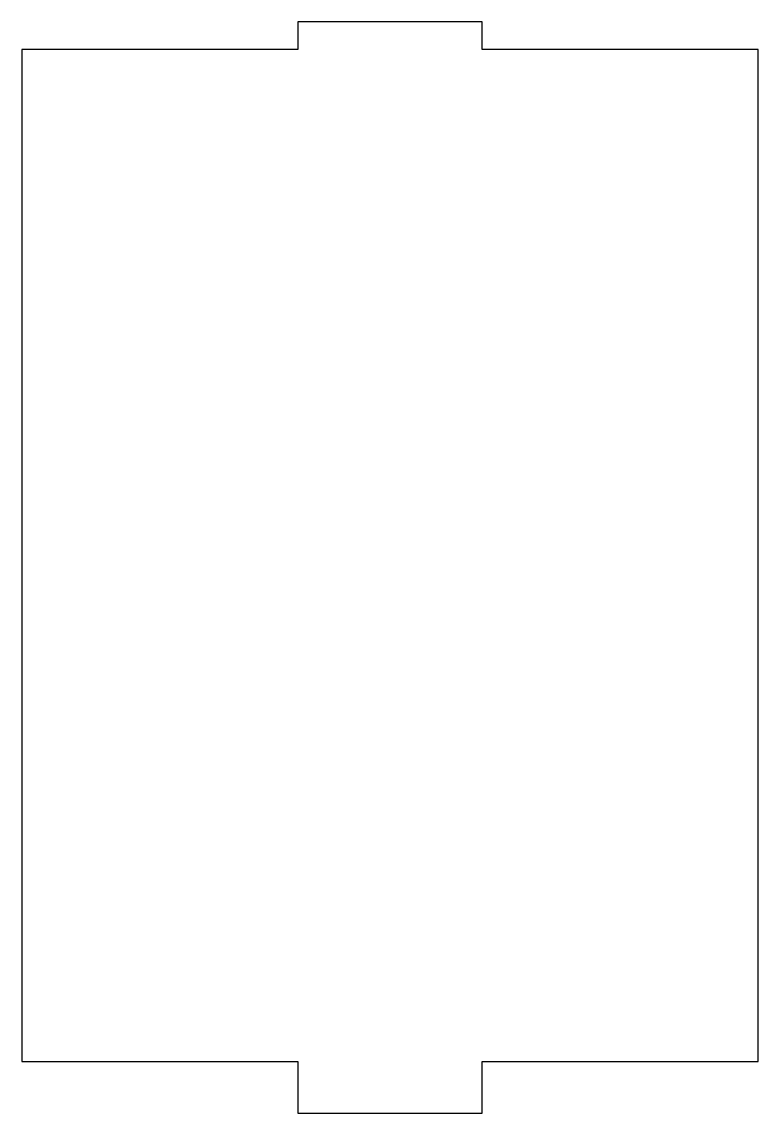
# Model space of a CAD drawing. Header units: millimetres. Extents: x -88 to -8, y -61 to 58.
import ezdxf

# ---------------------------------------------------------------- set-up
doc = ezdxf.new("R2010")
doc.units = ezdxf.units.MM

msp = doc.modelspace()

# ---------------------------------------------------------------- linework, layer by layer
msp.add_lwpolyline([(-88.2, -55.11), (-58.2, -55.11), (-58.2, -60.71), (-38.2, -60.71), (-38.2, -55.11), (-8.2, -55.11), (-8.2, 54.89), (-38.2, 54.89), (-38.2, 57.89), (-58.2, 57.89), (-58.2, 54.89), (-88.2, 54.89)], close=True)

doc.saveas('drawing.dxf')
